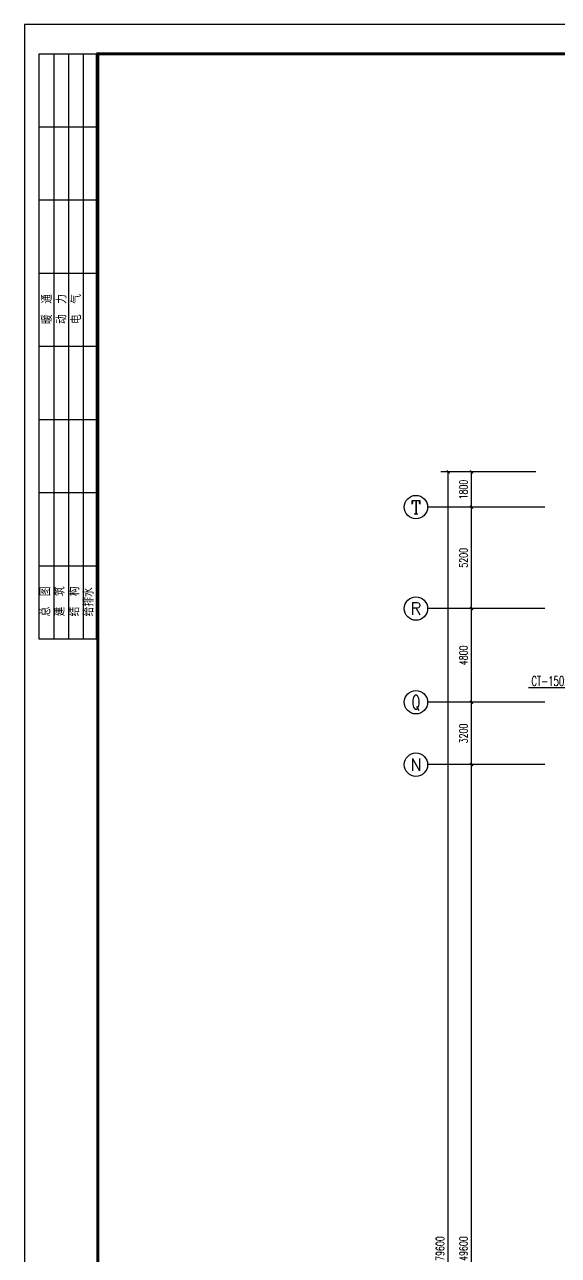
# Model space of a CAD drawing. Extents: x 1725663 to 4653551, y -550461 to 248782.
# Drawn here: x 2031892 to 2059250, y -347703 to -284628 of the extents above; entities that cross this region are included whole.
import ezdxf
from ezdxf.enums import TextEntityAlignment as Align

# ---------------------------------------------------------------- set-up
doc = ezdxf.new("R2010")
doc.units = 0
doc.header["$LTSCALE"] = 1000
for name, color, linetype in [('0-底图', 7, 'Continuous'), ('AXIS', 3, 'Continuous'), ('AXIS_TEXT', 7, 'Continuous'), ('BTTK', 7, 'Continuous'), ('CABLETRAY_DIM', 3, 'Continuous'), ('PUB_TITLE', 4, 'Continuous')]:
    doc.layers.add(name, color=color, linetype=linetype)
doc.styles.add('_TCH_AXIS', font='COMPLEX', dxfattribs={"bigfont": 'GBCBIG'})
doc.styles.add('_TEL_DIM', font='SIMPLEX', dxfattribs={"width": 0.8, "height": 3.5, "bigfont": 'HZTXT'})
doc.styles.add('A_DIM_T3', font='SIMPLEX', dxfattribs={"width": 0.7, "bigfont": 'HZ'})
doc.styles.add('COMPLEX', font='COMPLEX')
doc.styles.add('HZ(TK)', font='geniso.shx', dxfattribs={"width": 0.9, "bigfont": 'hztxt.shx'})
doc.dimstyles.new('_TCH_ARCH&&150', dxfattribs={"dimtxt": 420, "dimasz": 150, "dimexe": 375, "dimexo": 450, "dimgap": 202.5, "dimtad": 1, "dimdec": 0, "dimzin": 0, "dimdsep": 46, "dimtxsty": 'A_DIM_T3', "dimblk": 'ARCHTICK', "dimcen": 0.09, "dimclrt": 7, "dimazin": 2, "dimtfac": 1, "dimtdec": 0, "dimtix": 1, "dimtmove": 2, "dimatfit": 3, "dimfxl": 150, "dimtolj": 1, "dimtzin": 0, "dimarcsym": 0})

# ---------------------------------------------------------------- blocks, each defined once
blk = doc.blocks.new('vhtemplate_2020年新竖式图框_A0')
at = {"layer": 'PUB_TITLE'}
for p, q in [((5, 631), (5, 831)), ((5, 831), (25, 831)), ((10, 831), (10, 631)), ((15, 831), (15, 631)), ((20, 831), (20, 631)), ((24.5, 831), (24.5, 631)), ((25, 831), (25, 631)), ((25, 806), (5, 806)), ((25, 781), (5, 781)), ((25, 756), (5, 756)), ((25, 731), (5, 731)), ((25, 706), (5, 706)), ((25, 681), (5, 681)), ((25, 656), (5, 656)), ((25, 631), (5, 631))]:
    blk.add_line(p, q, dxfattribs=at)
at = {"layer": 'PUB_TITLE', "color": 7}
blk.add_lwpolyline([(0, 0), (1189, 0), (1189, 841), (0, 841)], close=True, dxfattribs=at)
at = {"layer": 'PUB_TITLE', "const_width": 1}
blk.add_lwpolyline([(25, 10), (1179, 10), (1179, 831), (25, 831)], close=True, dxfattribs=at)
at = {"layer": 'BTTK', "color": 4, "style": 'HZ(TK)', "width": 0.9}
for tag, p in [('合作单位', (1144, 743.5)), ('建设单位', (1144, 209.5)), ('工程名称', (1144, 176.5)), ('子项名称', (1154, 160)), ('图纸名称', (1144, 141))]:
    blk.add_attdef(tag, text='', height=3.5, dxfattribs=at).set_placement(p, align=Align.MIDDLE_CENTER)
for tag, p in [('注册证书号', (1156.5, 309.01)), ('注册印章号', (1156.5, 301.01)), ('设计号', (1154, 193)), ('图别', (1137.75, 34)), ('图号', (1170.25, 34)), ('版本号', (1137.75, 26)), ('日期', (1170.25, 26))]:
    blk.add_attdef(tag, text='', height=3.5, dxfattribs=at).set_placement(p, align=Align.MIDDLE)
at = {"layer": 'PUB_TITLE', "style": 'HZ(TK)', "width": 0.9}
for s, p in [('暖  通', (9.32, 738.72)), ('电  气', (19.32, 738.72)), ('动  力', (14.32, 738.72)), ('总  图', (8.82, 638.84)), ('建  筑', (13.7, 638.84)), ('结  构', (18.7, 638.84)), ('给排水', (23.57, 638.84))]:
    blk.add_text(s, height=3.5, rotation=90, dxfattribs=at).set_placement(p)
blk = doc.blocks.new('_ArchTick')
at = {"color": 0, "linetype": 'ByBlock', "const_width": 0.4}
blk.add_lwpolyline([(-0.5, -0.5), (0.5, 0.5)], dxfattribs=at)
blk = doc.blocks.new('*D745')
at = {"layer": 'AXIS', "color": 0, "lineweight": -2, "transparency": 16777216}
for p, q in [((1494857, -226421), (1489982, -226421)), ((1490357, -306021), (1490357, -226421)), ((1494857, -306021), (1489982, -306021))]:
    blk.add_line(p, q, dxfattribs=at)
at = {"layer": 'Defpoints', "color": 0, "transparency": 16777216}
for p in [(1490357, -226421), (1495307, -226421), (1495307, -306021)]:
    blk.add_point(p, dxfattribs=at)
at = {"layer": 'AXIS', "color": 0, "lineweight": -2, "transparency": 16777216, "xscale": 150, "yscale": 150, "zscale": 150}
for p, rotation in [((1490357, -226421), 90), ((1490357, -306021), 270)]:
    blk.add_blockref('_ArchTick', p, dxfattribs=dict(at, rotation=rotation))
at = {"layer": 'AXIS', "color": 7, "transparency": 16777216, "insert": (1489944, -266221), "char_height": 420, "attachment_point": 5, "rotation": 90, "style": 'A_DIM_T3'}
blk.add_mtext('\\A1;79600', dxfattribs=at)
blk = doc.blocks.new('*D750')
at = {"layer": 'AXIS', "color": 0, "lineweight": -2, "transparency": 16777216}
for p, q in [((1494857, -241421), (1491182, -241421)), ((1491557, -291021), (1491557, -241421)), ((1494857, -291021), (1491182, -291021))]:
    blk.add_line(p, q, dxfattribs=at)
at = {"layer": 'Defpoints', "color": 0, "transparency": 16777216}
for p in [(1491557, -241421), (1495307, -241421), (1495307, -291021)]:
    blk.add_point(p, dxfattribs=at)
at = {"layer": 'AXIS', "color": 0, "lineweight": -2, "transparency": 16777216, "xscale": 150, "yscale": 150, "zscale": 150}
for p, rotation in [((1491557, -241421), 90), ((1491557, -291021), 270)]:
    blk.add_blockref('_ArchTick', p, dxfattribs=dict(at, rotation=rotation))
at = {"layer": 'AXIS', "color": 7, "transparency": 16777216, "insert": (1491144, -266221), "char_height": 420, "attachment_point": 5, "rotation": 90, "style": 'A_DIM_T3'}
blk.add_mtext('\\A1;49600', dxfattribs=at)
blk = doc.blocks.new('*D751')
at = {"layer": 'AXIS', "color": 0, "lineweight": -2, "transparency": 16777216}
for p, q in [((1494857, -238221), (1491182, -238221)), ((1491557, -241421), (1491557, -238221)), ((1494857, -241421), (1491182, -241421))]:
    blk.add_line(p, q, dxfattribs=at)
at = {"layer": 'Defpoints', "color": 0, "transparency": 16777216}
for p in [(1491557, -238221), (1495307, -238221), (1495307, -241421)]:
    blk.add_point(p, dxfattribs=at)
at = {"layer": 'AXIS', "color": 0, "lineweight": -2, "transparency": 16777216, "xscale": 150, "yscale": 150, "zscale": 150}
for p, rotation in [((1491557, -238221), 90), ((1491557, -241421), 270)]:
    blk.add_blockref('_ArchTick', p, dxfattribs=dict(at, rotation=rotation))
at = {"layer": 'AXIS', "color": 7, "transparency": 16777216, "insert": (1491144, -239821), "char_height": 420, "attachment_point": 5, "rotation": 90, "style": 'A_DIM_T3'}
blk.add_mtext('\\A1;3200', dxfattribs=at)
blk = doc.blocks.new('*D752')
at = {"layer": 'AXIS', "color": 0, "lineweight": -2, "transparency": 16777216}
for p, q in [((1494857, -233421), (1491182, -233421)), ((1491557, -238221), (1491557, -233421)), ((1494857, -238221), (1491182, -238221))]:
    blk.add_line(p, q, dxfattribs=at)
at = {"layer": 'Defpoints', "color": 0, "transparency": 16777216}
for p in [(1491557, -233421), (1495307, -233421), (1495307, -238221)]:
    blk.add_point(p, dxfattribs=at)
at = {"layer": 'AXIS', "color": 0, "lineweight": -2, "transparency": 16777216, "xscale": 150, "yscale": 150, "zscale": 150}
for p, rotation in [((1491557, -233421), 90), ((1491557, -238221), 270)]:
    blk.add_blockref('_ArchTick', p, dxfattribs=dict(at, rotation=rotation))
at = {"layer": 'AXIS', "color": 7, "transparency": 16777216, "insert": (1491144, -235821), "char_height": 420, "attachment_point": 5, "rotation": 90, "style": 'A_DIM_T3'}
blk.add_mtext('\\A1;4800', dxfattribs=at)
blk = doc.blocks.new('*D753')
at = {"layer": 'AXIS', "color": 0, "lineweight": -2, "transparency": 16777216}
for p, q in [((1494857, -228221), (1491182, -228221)), ((1491557, -233421), (1491557, -228221)), ((1494857, -233421), (1491182, -233421))]:
    blk.add_line(p, q, dxfattribs=at)
at = {"layer": 'Defpoints', "color": 0, "transparency": 16777216}
for p in [(1491557, -228221), (1495307, -228221), (1495307, -233421)]:
    blk.add_point(p, dxfattribs=at)
at = {"layer": 'AXIS', "color": 0, "lineweight": -2, "transparency": 16777216, "xscale": 150, "yscale": 150, "zscale": 150}
for p, rotation in [((1491557, -228221), 90), ((1491557, -233421), 270)]:
    blk.add_blockref('_ArchTick', p, dxfattribs=dict(at, rotation=rotation))
at = {"layer": 'AXIS', "color": 7, "transparency": 16777216, "insert": (1491144, -230821), "char_height": 420, "attachment_point": 5, "rotation": 90, "style": 'A_DIM_T3'}
blk.add_mtext('\\A1;5200', dxfattribs=at)
blk = doc.blocks.new('*D754')
at = {"layer": 'AXIS', "color": 0, "lineweight": -2, "transparency": 16777216}
for p, q in [((1494857, -226421), (1491182, -226421)), ((1491557, -228221), (1491557, -226421)), ((1494857, -228221), (1491182, -228221))]:
    blk.add_line(p, q, dxfattribs=at)
at = {"layer": 'Defpoints', "color": 0, "transparency": 16777216}
for p in [(1491557, -226421), (1495307, -226421), (1495307, -228221)]:
    blk.add_point(p, dxfattribs=at)
at = {"layer": 'AXIS', "color": 0, "lineweight": -2, "transparency": 16777216, "xscale": 150, "yscale": 150, "zscale": 150}
for p, rotation in [((1491557, -226421), 90), ((1491557, -228221), 270)]:
    blk.add_blockref('_ArchTick', p, dxfattribs=dict(at, rotation=rotation))
at = {"layer": 'AXIS', "color": 7, "transparency": 16777216, "insert": (1491144, -227321), "char_height": 420, "attachment_point": 5, "rotation": 90, "style": 'A_DIM_T3'}
blk.add_mtext('\\A1;1800', dxfattribs=at)
blk = doc.blocks.new('_AXISO')
blk.add_circle((0, 0), 0.5)
at = {"layer": 'AXIS_TEXT', "style": 'COMPLEX', "width": 1.041667}
blk.add_attdef('A', text='', height=0.56, dxfattribs=at).set_placement((-0.25, -0.28), (0.25, -0.28), align=Align.FIT)
blk = doc.blocks.new('ugjhk')
at = {"layer": 'AXIS'}
for p, q in [((1495307, -228220.8), (1489307, -228220.8)), ((1495307, -233420.8), (1489307, -233420.8)), ((1495307, -238220.8), (1489307, -238220.8)), ((1495307, -241420.8), (1489307, -241420.8))]:
    blk.add_line(p, q, dxfattribs=at)
ref = blk.add_blockref('_AXISO', (1488707, -228220.8), dxfattribs=dict(at, xscale=1200, yscale=1200, zscale=1200))
ref.add_attrib('A', 'T', dxfattribs={"layer": 'AXIS_TEXT', "height": 683.5, "style": '_TCH_AXIS'}).set_placement((1488462.9, -228562.6), (1488951.1, -228562.6), align=Align.FIT)
ref = blk.add_blockref('_AXISO', (1488707, -233420.8), dxfattribs=dict(at, xscale=1200, yscale=1200, zscale=1200))
ref.add_attrib('A', 'R', dxfattribs={"layer": 'AXIS_TEXT', "height": 637.8, "style": '_TCH_AXIS'}).set_placement((1488433.7, -233739.7), (1488980.3, -233739.7), align=Align.FIT)
ref = blk.add_blockref('_AXISO', (1488707, -238220.8), dxfattribs=dict(at, xscale=1200, yscale=1200, zscale=1200))
ref.add_attrib('A', 'Q', dxfattribs={"layer": 'AXIS_TEXT', "height": 715.4, "style": '_TCH_AXIS', "width": 0.807692}).set_placement((1488486.9, -238578.5), (1488927.1, -238578.5), align=Align.FIT)
ref = blk.add_blockref('_AXISO', (1488707, -241420.8), dxfattribs=dict(at, xscale=1200, yscale=1200, zscale=1200))
ref.add_attrib('A', 'N', dxfattribs={"layer": 'AXIS_TEXT', "height": 622.9, "style": '_TCH_AXIS'}).set_placement((1488425.2, -241732.2), (1488988.8, -241732.2), align=Align.FIT)
for p1, p2, distance, picture, middle in [((1495307, -306020.8), (1495307, -226420.8), 4950, '*D745', (1489944.5, -266220.8)), ((1495307, -228220.8), (1495307, -226420.8), 3750, '*D754', (1491144.5, -227320.8)), ((1495307, -233420.8), (1495307, -228220.8), 3750, '*D753', (1491144.5, -230820.8)), ((1495307, -238220.8), (1495307, -233420.8), 3750, '*D752', (1491144.5, -235820.8)), ((1495307, -241420.8), (1495307, -238220.8), 3750, '*D751', (1491144.5, -239820.8)), ((1495307, -291020.8), (1495307, -241420.8), 3750, '*D750', (1491144.5, -266220.8))]:
    dim = blk.add_aligned_dim(p1=p1, p2=p2, distance=distance, dimstyle='_TCH_ARCH&&150', dxfattribs=at)
    dim.commit()
    dim.dimension.update_dxf_attribs({"geometry": picture, "text_midpoint": middle})

msp = doc.modelspace()

# ---------------------------------------------------------------- linework, layer by layer
at = {"layer": 'CABLETRAY_DIM'}
msp.add_line((2061505, -318622), (2057715, -318622), dxfattribs=at)
msp.add_line((2061505, -318622), (2057715, -318622), dxfattribs=at)

# ---------------------------------------------------------------- block references
at = {"layer": '0-底图', "xscale": 150, "yscale": 150, "zscale": 150}
msp.add_blockref('vhtemplate_2020年新竖式图框_A0', (2031892, -410778), dxfattribs=at)
at = {"layer": '0-底图'}
msp.add_blockref('ugjhk', (563243, -81133), dxfattribs=at)

# ---------------------------------------------------------------- texts
at = {"layer": 'CABLETRAY_DIM', "color": 7, "style": '_TEL_DIM', "width": 0.64}
msp.add_text('CT-150x75', height=500, dxfattribs=at).set_placement((2057865, -318522))
msp.add_text('CT-150x75', height=500, dxfattribs=at).set_placement((2057865, -318522))

doc.saveas('drawing.dxf')
